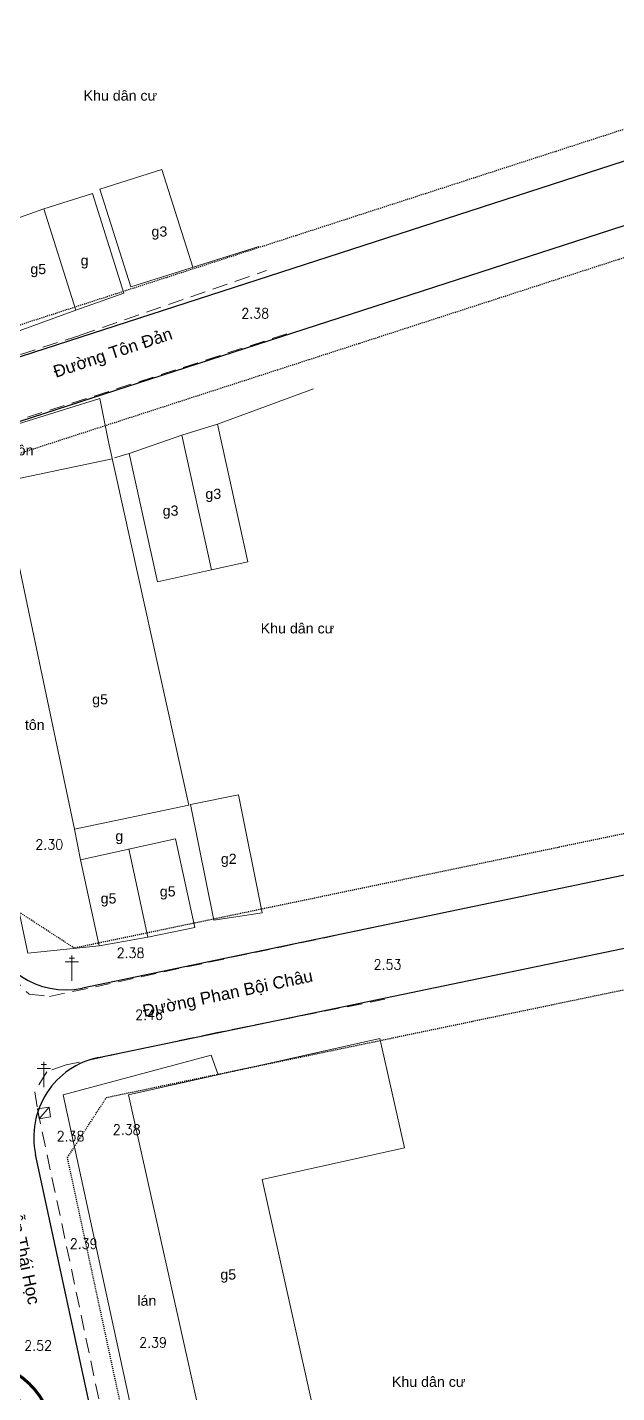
# Model space of a CAD drawing. Header units: millimetres. Extents: x 583747 to 596416, y 2304962 to 2309584.
# Drawn here: x 595709.4 to 595767.3, y 2307216.2 to 2307350.4 of the extents above; entities that cross this region are included whole.
import ezdxf
from ezdxf.enums import TextEntityAlignment as Align
from ezdxf.xclip import XClip

# ---------------------------------------------------------------- set-up
doc = ezdxf.new("R2010")
doc.units = ezdxf.units.MM
for name, pattern in [('DASH2-1', [3, 2, -1]), ('DASHDOT', [1, 0.5, -0.25, 0, -0.25]), ('{Long Duong}', [2.3, 1.5, -0.8])]:
    doc.linetypes.add(name, pattern=pattern)
doc.layers.add('A-PLOT LINE', color=6, linetype='DASHDOT')
doc.layers.add('AFP-KERB-LINE', color=2, linetype='Continuous')
for name, color, linetype, lineweight in [('Code Cao do', 7, 'Continuous', 0), ('duong chua chay', 1, 'Continuous', 15), ('Duong RG Thua', 7, 'Continuous', 0), ('Ghi chu nha', 7, 'Continuous', 0), ('KT-DV2', 7, 'Continuous', 15), ('KT-NEN', 250, 'Continuous', 0), ('Long Duong_ Phan Cach chat lieu rair mat', 7, 'Continuous', 0), ('Nghia dia_ Ghi chu §T XH', 7, 'Continuous', 0), ('đường pccc', 6, 'Continuous', 13)]:
    doc.layers.add(name, color=color, linetype=linetype, lineweight=lineweight)
doc.styles.add('Style-.VnArial', font='')
doc.styles.add('Style-STANDARD', font='STANDARD.shx')
doc.styles.get('Style-.VnArial').set_extended_font_data('.VnArial')

# ---------------------------------------------------------------- blocks, each defined once
blk = doc.blocks.new('COT_DI_1')
at = {"layer": 'Nghia dia_ Ghi chu §T XH', "color": 7, "linetype": 'Continuous', "lineweight": 0}
for p, q in [((-13.1, 36.7), (13.1, 36.7)), ((-5.2, 44.5), (5.2, 44.5)), ((0, 49.7), (0, 0))]:
    blk.add_line(p, q, dxfattribs=at)
blk = doc.blocks.new('wwww1')
at = {"layer": 'Duong RG Thua', "color": 7, "lineweight": 0}
for p, q in [((595716.35, 2307334.52), (595722.45, 2307336.45)), ((595725.49, 2307326.83), (595722.45, 2307336.45)), ((595710.86, 2307332.58), (595715.64, 2307334.09)), ((595718.73, 2307324.3), (595715.64, 2307334.09)), ((595719.39, 2307324.91), (595716.35, 2307334.52)), ((595710.86, 2307332.58), (595694.52, 2307326.8)), ((595714.01, 2307322.61), (595710.86, 2307332.58)), ((595719.39, 2307324.91), (595731.98, 2307328.88)), ((595714.01, 2307322.61), (595718.73, 2307324.3)), ((595697.63, 2307316.7), (595714.01, 2307322.61)), ((595727.91, 2307311.41), (595737.37, 2307314.91)), ((595698.98, 2307308.55), (595716.37, 2307313.96)), ((595716.37, 2307313.96), (595717.2, 2307309.68)), ((595724.41, 2307310.34), (595727.91, 2307311.41)), ((595727.91, 2307311.41), (595730.91, 2307297.91)), ((595717.2, 2307309.68), (595725.11, 2307274.01)), ((595719.23, 2307308.53), (595724.41, 2307310.34)), ((595724.41, 2307310.34), (595727.34, 2307297.12)), ((595706.68, 2307305.72), (595717.57, 2307308.02)), ((595717.79, 2307308.12), (595719.23, 2307308.53)), ((595719.23, 2307308.53), (595722.02, 2307295.94)), ((595709.27, 2307259.47), (595699.49, 2307305.68)), ((595706.68, 2307305.72), (595713.87, 2307271.64)), ((595725.27, 2307274.05), (595729.99, 2307275)), ((595732.33, 2307263.43), (595729.99, 2307275)), ((595713.87, 2307271.64), (595725.11, 2307274.01)), ((595727.57, 2307262.69), (595725.27, 2307274.05)), ((595713.87, 2307271.64), (595714.44, 2307268.64)), ((595723.79, 2307270.68), (595714.44, 2307268.64)), ((595725.68, 2307261.99), (595723.79, 2307270.68)), ((595721.08, 2307261.03), (595719.19, 2307269.71)), ((595716.29, 2307260.18), (595714.44, 2307268.64)), ((595732.33, 2307263.43), (595727.57, 2307262.69)), ((595721.08, 2307261.03), (595716.29, 2307260.18)), ((595725.68, 2307261.99), (595721.08, 2307261.03)), ((595716.29, 2307260.18), (595709.27, 2307259.47)), ((595743.89, 2307251.08), (595719.17, 2307245.55)), ((595743.89, 2307251.08), (595746.3, 2307240.35)), ((595727.31, 2307249.45), (595712.74, 2307245.53)), ((595727.31, 2307249.45), (595727.98, 2307247.52)), ((595720.77, 2307208.62), (595712.74, 2307245.53)), ((595719.17, 2307245.55), (595727.9, 2307206.53)), ((595710.22, 2307244.16), (595711.36, 2307244.35)), ((595710.22, 2307244.16), (595710.38, 2307243.2)), ((595711.36, 2307244.35), (595710.38, 2307243.2)), ((595711.36, 2307244.35), (595711.52, 2307243.39)), ((595710.38, 2307243.2), (595711.52, 2307243.39)), ((595746.3, 2307240.35), (595732.3, 2307237.22)), ((595732.3, 2307237.22), (595738.83, 2307208.06))]:
    blk.add_line(p, q, dxfattribs=at)
at = {"layer": 'Duong RG Thua', "color": 7, "lineweight": 0, "flags": 128}
blk.add_lwpolyline([(595722.02, 2307295.94), (595727.34, 2307297.12), (595730.91, 2307297.91)], dxfattribs=at)
at = {"layer": 'Long Duong_ Phan Cach chat lieu rair mat', "color": 4, "linetype": '{Long Duong}', "lineweight": 0}
for p, q in [((595714.43, 2307320.15), (595732.73, 2307326.51)), ((595697.61, 2307314.79), (595714.43, 2307320.15)), ((595734.74, 2307320.29), (595717.24, 2307314.64)), ((595717.24, 2307314.64), (595699.11, 2307308.9)), ((595727.08, 2307258.58), (595742.97, 2307261.92)), ((595711.42, 2307255.2), (595727.08, 2307258.58)), ((595707.47, 2307257.32), (595709.41, 2307255.42)), ((595709.41, 2307255.42), (595711.42, 2307255.2)), ((595744.39, 2307254.94), (595727.86, 2307251.67)), ((595727.86, 2307251.67), (595713.06, 2307248.48)), ((595711.13, 2307247.81), (595709.96, 2307245.84)), ((595713.06, 2307248.48), (595711.13, 2307247.81)), ((595709.96, 2307245.84), (595710.22, 2307244.16)), ((595710.22, 2307244.16), (595724.25, 2307177.99))]:
    blk.add_line(p, q, dxfattribs=at)
at = {"layer": 'Nghia dia_ Ghi chu §T XH', "color": 7, "linetype": 'Continuous', "lineweight": 0, "xscale": 0.05, "yscale": 0.05, "zscale": 0.05, "rotation": 359.9972999999998}
for p in [(595713.6, 2307256.76), (595710.84, 2307246.3)]:
    blk.add_blockref('COT_DI_1', p, dxfattribs=at)
at = {"layer": 'Code Cao do', "color": 6, "linetype": 'Continuous', "lineweight": 0, "style": 'Style-STANDARD'}
for s, p in [('2.38', (595730.27, 2307322.31)), ('2.38', (595718.01, 2307259.49)), ('2.53', (595743.27, 2307258.35)), ('2.46', (595719.83, 2307253.41)), ('2.38', (595717.63, 2307242.13)), ('2.38', (595712.11, 2307241.48))]:
    blk.add_text(s, height=1, rotation=359.9973, dxfattribs=at).set_placement(p, align=Align.MIDDLE_LEFT)
at = {"layer": 'Code Cao do', "color": 212, "linetype": 'Continuous', "lineweight": 0, "style": 'Style-STANDARD'}
for s, p in [('2.30', (595710.02, 2307270.14)), ('2.39', (595713.4, 2307230.93)), ('2.52', (595708.92, 2307220.92)), ('2.39', (595720.22, 2307221.22))]:
    blk.add_text(s, height=1, rotation=359.9973, dxfattribs=at).set_placement(p, align=Align.MIDDLE_LEFT)
at = {"layer": 'Ghi chu nha', "color": 7, "linetype": 'Continuous', "lineweight": 0, "style": 'Style-.VnArial'}
for s, height, rotation, p in [('Khu d©n c\xad', 1, 359.9973, (595718.37, 2307343.7)), ('g3', 1, 359.9973, (595722.21, 2307330.35)), ('g5', 1, 359.9973, (595710.3, 2307326.66)), ('g', 1, 359.9973, (595714.85, 2307327.51)), ('§\xadêng T«n §¶n', 1.2, 18.3747, (595717.62, 2307318.46)), ('l¸n t«n', 1, 359.9973, (595707.73, 2307308.86)), ('g3', 1, 359.9973, (595727.51, 2307304.58)), ('g3', 1, 359.9973, (595723.31, 2307302.93)), ('Khu d©n c\xad', 1, 359.9973, (595735.78, 2307291.37)), ('g5', 1, 359.9973, (595716.38, 2307284.4)), ('l¸n t«n', 1, 359.9973, (595708.83, 2307281.89)), ('g', 1, 359.9973, (595718.27, 2307270.97)), ('g2', 1, 359.9973, (595729.03, 2307268.73)), ('g5', 1, 359.9973, (595717.21, 2307264.84)), ('g5', 1, 359.9973, (595723.03, 2307265.53)), ('§\xadêng Phan Béi Ch©u', 1.2, 11.8895, (595728.92, 2307255.53)), ('§\xadêng NguyÔn Th¸i Häc', 1.2, 281.8895, (595708, 2307234.13)), ('g5', 1, 359.9973, (595728.98, 2307227.9)), ('l¸n', 1, 359.9973, (595720.98, 2307225.33)), ('Khu d©n c\xad', 1, 359.9973, (595748.68, 2307217.36))]:
    blk.add_text(s, height=height, rotation=rotation, dxfattribs=at).set_placement(p, align=Align.MIDDLE_CENTER)
blk = doc.blocks.new('PLOT')
at = {"layer": 'A-PLOT LINE', "color": 251}
blk.add_line((3555902, 1301191), (3652118, 1376180), dxfattribs=at)
for points in [[(3693942, 1315787), (3587846, 1250138), (3580933, 1251739), (3560913, 1283575), (3562195, 1290881), (3658973, 1366308), (3665768, 1365275), (3677786, 1347968)], [(3693942, 1315787), (3587846, 1250138), (3580933, 1251739), (3560913, 1283575), (3562195, 1290881), (3658973, 1366308), (3665768, 1365275), (3677786, 1347968)], [(3727034, 1237834), (3634931, 1180899), (3623868, 1183465), (3594242, 1230576), (3595832, 1237439), (3702477, 1303429)], [(3727034, 1237834), (3634931, 1180899), (3623868, 1183465), (3594242, 1230576), (3595832, 1237439), (3702477, 1303429)]]:
    blk.add_lwpolyline(points, dxfattribs=at)
blk = doc.blocks.new('DV')
at = {"layer": 'AFP-KERB-LINE'}
for p, q in [((756606, 220912), (640564, 183360)), ((756606, 220912), (640564, 183360)), ((640373, 176992), (757299, 214830)), ((640373, 176992), (757299, 214830)), ((774685, 148670), (652709, 123303)), ((774685, 148670), (652709, 123303)), ((774685, 148670), (652709, 123303)), ((774685, 148670), (652709, 123303)), ((654297, 116484), (777243, 142052)), ((654297, 116484), (777243, 142052)), ((654297, 116484), (777243, 142052)), ((654297, 116484), (777243, 142052)), ((660363, 50103), (648106, 106966)), ((660363, 50103), (648106, 106966)), ((660363, 50103), (648106, 106966)), ((660363, 50103), (648106, 106966))]:
    blk.add_line(p, q, dxfattribs=at)
for centre, start, end in [((651080, 131136), 192.16426, 281.74803), ((651080, 131136), 192.16426, 281.74803), ((651080, 131136), 192.16426, 281.74803), ((651080, 131136), 192.16426, 281.74803), ((655926, 108652), 101.74803, 192.16426), ((655926, 108652), 101.74803, 192.16426), ((655926, 108652), 101.74803, 192.16426), ((655926, 108652), 101.74803, 192.16426)]:
    blk.add_arc(centre, 8000, start, end, dxfattribs=at)
ref = blk.add_blockref('PLOT', (-3147123, 179596, 0), dxfattribs=dict(rotation=340.0000000045929))
XClip(ref).set_block_clipping_path([(3437700.5976729654, 868981.9081885163), (3912891.8375199828, 1041937.3750337446), (3715693.8178756535, 1583734.481302836), (3240502.5780286361, 1410779.0144576086)])
blk = doc.blocks.new('duong pccc')
at = {"layer": 'đường pccc', "linetype": 'DASH2-1', "const_width": 300}
blk.add_lwpolyline([(11374828, 1063500), (11417029, 1075272, -0.1390431), (11432033, 1075208), (11447510, 1070747, -0.1940328), (11453106, 1066369), (11457034, 1059566, 0.3255022), (11463490, 1056700), (11488340, 1062037, -0.4139911), (11497840, 1055901), (11504262, 1026111, -0.4307665), (11493164, 1009931), (11492439, 1009817), (11450040, 1008477), (11437562, 1009797, -0.2908612), (11429584, 1016138), (11425729, 1027278, 0.6264305), (11410539, 1029085), (11408439, 1025808, -0.421466), (11395119, 1023065, -0.1317798), (11369781, 1052299, -0.4679814)], format="xyb", close=True, dxfattribs=at)
at = {"layer": 'đường pccc', "linetype": 'DASH2-1'}
blk.add_lwpolyline([(11375298, 1061814), (11417499, 1073586, -0.1390431), (11431549, 1073526), (11447025, 1069066, -0.1940328), (11451590, 1065494), (11455518, 1058691, 0.3255022), (11463857, 1054989), (11488708, 1060326, -0.4139911), (11496130, 1055532), (11502551, 1025742, -0.4307665), (11492892, 1011659), (11492274, 1011562), (11450105, 1010230), (11437746, 1011537, -0.2908612), (11431238, 1016710), (11427382, 1027851, 0.6264305), (11409066, 1030029), (11406966, 1026752, -0.421466), (11396099, 1024514, -0.1317798), (11371355, 1053064, -0.4679814)], format="xyb", close=True, dxfattribs=at)

msp = doc.modelspace()

# ---------------------------------------------------------------- block references
at = {"layer": 'KT-DV2', "xscale": 0.001, "yscale": 0.001, "zscale": 0.001}
msp.add_blockref('DV', (595062.1, 2307132.69), dxfattribs=at)

# ---------------------------------------------------------------- next in the draw order: block references
at = {"layer": 'KT-NEN', "lineweight": 0}
msp.add_blockref('wwww1', (0.17, -0.04, 0), dxfattribs=at)

# ---------------------------------------------------------------- next in the draw order: block references
at = {"layer": 'duong chua chay', "xscale": 0.001, "yscale": 0.001, "zscale": 0.001}
msp.add_blockref('duong pccc', (584214, 2306157.17), dxfattribs=at)

doc.saveas('drawing.dxf')
